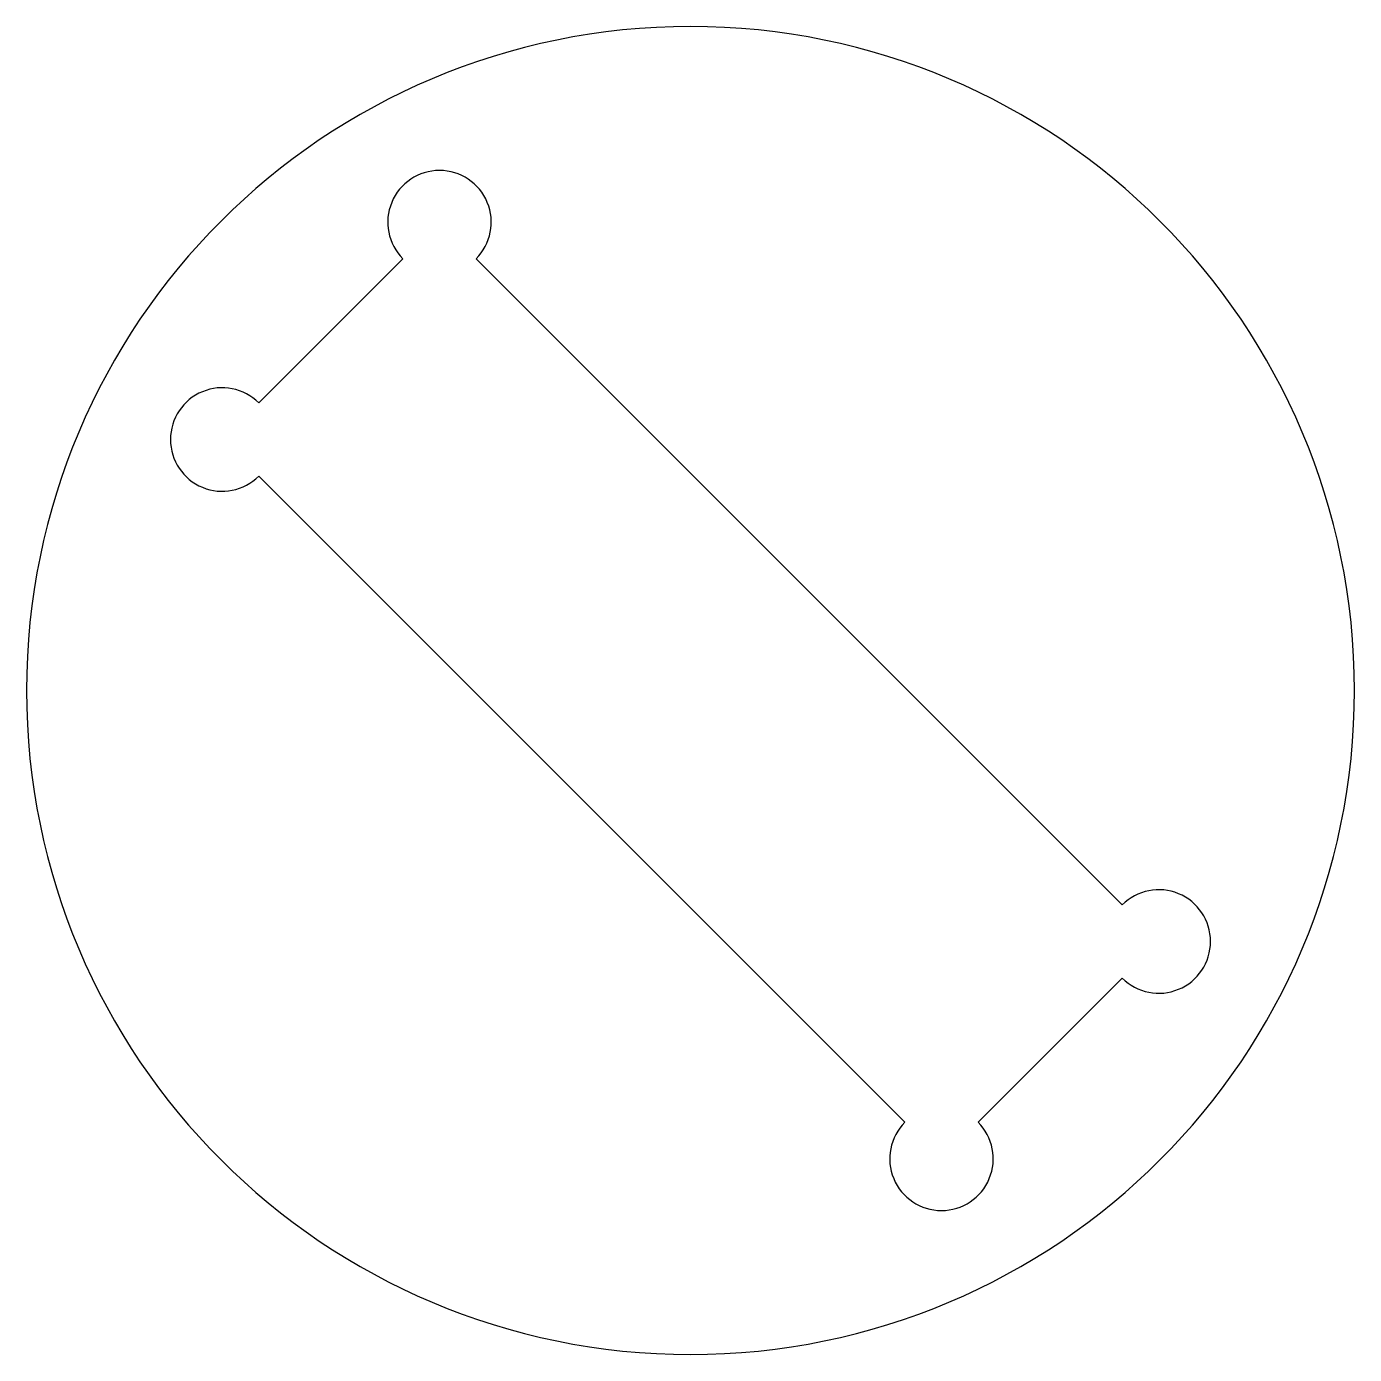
# Model space of a CAD drawing. Header units: millimetres. Extents: x 0 to 82.1, y 0 to 82.1.
import ezdxf

# ---------------------------------------------------------------- set-up
doc = ezdxf.new("R2010")
doc.units = ezdxf.units.MM
doc.layers.add('CUT', color=1, linetype='Continuous')

msp = doc.modelspace()

# ---------------------------------------------------------------- linework, layer by layer
at = {"layer": 'CUT'}
for points in [[(82.1, 41.05, 1), (0, 41.05, 1)], [(67.741, 23.269, 2.414214), (67.741, 27.794), (27.794, 67.741, 2.414214), (23.269, 67.741), (14.359, 58.831, 2.414214), (14.359, 54.306), (54.306, 14.359, 2.414214), (58.831, 14.359)]]:
    msp.add_lwpolyline(points, format="xyb", close=True, dxfattribs=at)

doc.saveas('drawing.dxf')
